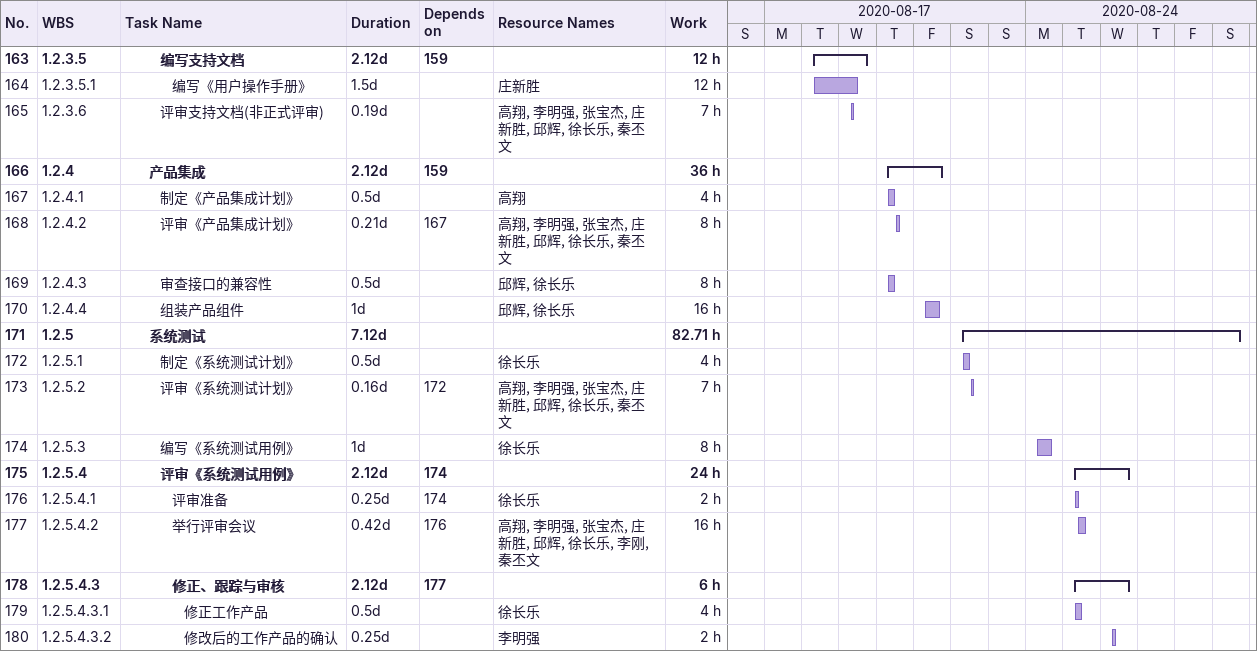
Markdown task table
| ID | WBS | Task | Duration | Start | Finish | Predecessors | Resources | Work (h) |
|---|---|---|---|---|---|---|---|---|
| 163 | 1.2.3.5 | **编写支持文档** | 2.12d | 2020-08-18 | 2020-08-19 | 159 |  | 12 |
| 164 | 1.2.3.5.1 | 编写《用户操作手册》 | 1.5d | 2020-08-18 | 2020-08-19 |  | 庄新胜 | 12 |
| 165 | 1.2.3.6 | 评审支持文档(非正式评审) | 0.19d | 2020-08-19 | 2020-08-19 |  | 高翔, 李明强, 张宝杰, 庄新胜, 邱辉, 徐长乐, 秦丕文 | 7 |
| 166 | 1.2.4 | **产品集成** | 2.12d | 2020-08-20 | 2020-08-21 | 159 |  | 36 |
| 167 | 1.2.4.1 | 制定《产品集成计划》 | 0.5d | 2020-08-20 | 2020-08-20 |  | 高翔 | 4 |
| 168 | 1.2.4.2 | 评审《产品集成计划》 | 0.21d | 2020-08-20 | 2020-08-20 | 167 | 高翔, 李明强, 张宝杰, 庄新胜, 邱辉, 徐长乐, 秦丕文 | 8 |
| 169 | 1.2.4.3 | 审查接口的兼容性 | 0.5d | 2020-08-20 | 2020-08-20 |  | 邱辉, 徐长乐 | 8 |
| 170 | 1.2.4.4 | 组装产品组件 | 1d | 2020-08-21 | 2020-08-21 |  | 邱辉, 徐长乐 | 16 |
| 171 | 1.2.5 | **系统测试** | 7.12d | 2020-08-22 | 2020-08-29 |  |  | 82.71 |
| 172 | 1.2.5.1 | 制定《系统测试计划》 | 0.5d | 2020-08-22 | 2020-08-22 |  | 徐长乐 | 4 |
| 173 | 1.2.5.2 | 评审《系统测试计划》 | 0.16d | 2020-08-22 | 2020-08-22 | 172 | 高翔, 李明强, 张宝杰, 庄新胜, 邱辉, 徐长乐, 秦丕文 | 7 |
| 174 | 1.2.5.3 | 编写《系统测试用例》 | 1d | 2020-08-24 | 2020-08-24 |  | 徐长乐 | 8 |
| 175 | 1.2.5.4 | **评审《系统测试用例》** | 2.12d | 2020-08-25 | 2020-08-26 | 174 |  | 24 |
| 176 | 1.2.5.4.1 | 评审准备 | 0.25d | 2020-08-25 | 2020-08-25 | 174 | 徐长乐 | 2 |
| 177 | 1.2.5.4.2 | 举行评审会议 | 0.42d | 2020-08-25 | 2020-08-25 | 176 | 高翔, 李明强, 张宝杰, 庄新胜, 邱辉, 徐长乐, 李刚, 秦丕文 | 16 |
| 178 | 1.2.5.4.3 | **修正、跟踪与审核** | 2.12d | 2020-08-25 | 2020-08-26 | 177 |  | 6 |
| 179 | 1.2.5.4.3.1 | 修正工作产品 | 0.5d | 2020-08-25 | 2020-08-25 |  | 徐长乐 | 4 |
| 180 | 1.2.5.4.3.2 | 修改后的工作产品的确认 | 0.25d | 2020-08-26 | 2020-08-26 |  | 李明强 | 2 |
